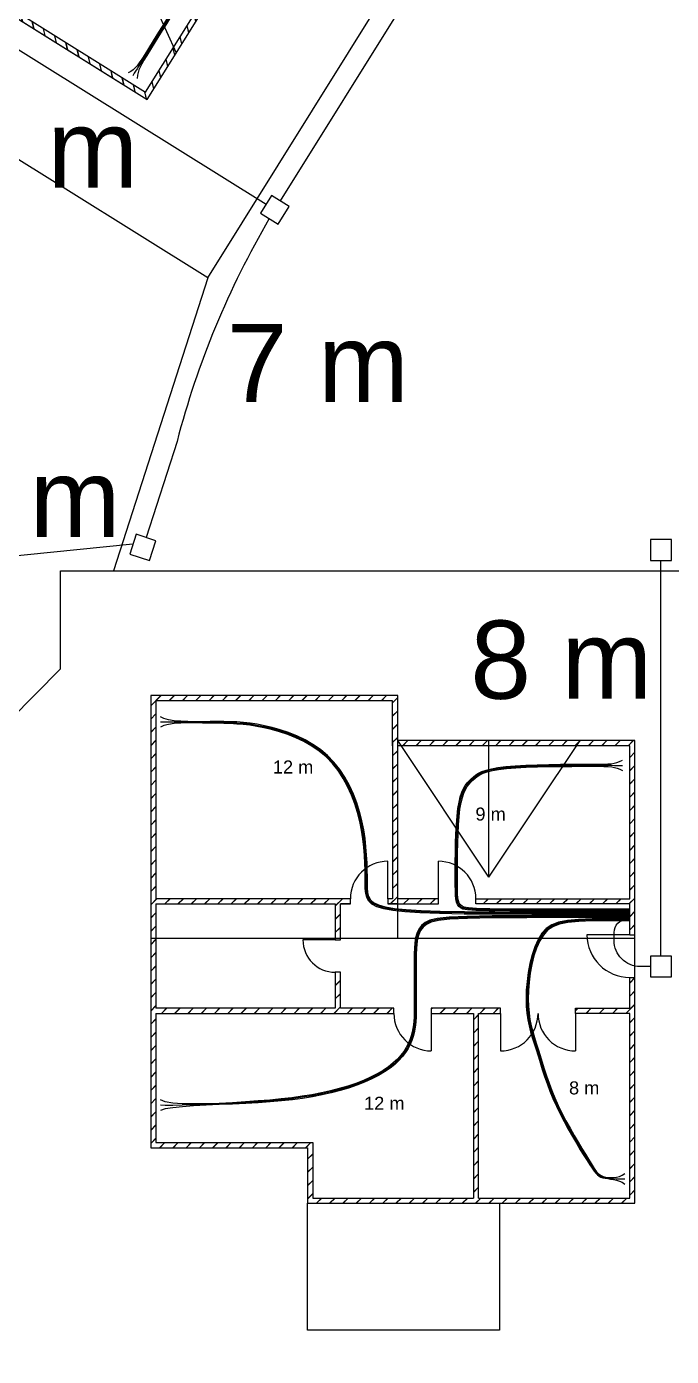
# Model space of a CAD drawing. Header units: millimetres. Extents: x 215 to 341, y 118 to 226.
# Drawn here: x 244.57 to 256.94, y 143.27 to 168.79 of the extents above; entities that cross this region are included whole.
import ezdxf

# ---------------------------------------------------------------- set-up
doc = ezdxf.new("R2010")
doc.units = ezdxf.units.MM
for name, color, linetype in [('AÑADIDOS', 7, 'Continuous'), ('CANALIZACION INTERIOR', 94, 'Continuous'), ('CANALIZACION SECUNDARIA', 170, 'Continuous'), ('CUBIERTAS', 7, 'Continuous'), ('PARCELAS', 7, 'Continuous'), ('PLANTAS', 7, 'Continuous'), ('TEXTO', 7, 'Continuous')]:
    doc.layers.add(name, color=color, linetype=linetype)
doc.styles.get("Standard").update_dxf_attribs({"font": 'arial.ttf'})

# ---------------------------------------------------------------- blocks, each defined once
blk = doc.blocks.new('TRAZADO INTERIOR1')
at = {"layer": 'PLANTAS'}
h = blk.add_hatch(dxfattribs=at)
h.set_pattern_fill('JIS_LC_20', color=256, scale=0.009)
h.set_pattern_definition([(45, (-3057.65596, -1891.84073), (-0.127279221, 0.127279221), []), (45, (-3057.65236, -1891.84073), (-0.127279221, 0.127279221), [])])
h.paths.add_polyline_path([(4.741, -0.963), (9.192, -0.963), (9.192, -3.9), (6.241, -3.9), (6.241, -4), (9.192, -4), (9.192, -4.59), (9.292, -4.59), (9.292, -0.863), (4.741, -0.863), (4.741, 0), (0, 0), (0, -0.863), (0, -8.68), (3.01, -8.68), (3.01, -9.744), (9.292, -9.744), (9.292, -8.68), (9.292, -5.41), (9.192, -5.41), (9.192, -6), (8.152, -6), (8.152, -6.1), (9.192, -6.1), (9.192, -8.68), (9.192, -9.644), (6.292, -9.644), (6.292, -6.1), (6.712, -6.1), (6.712, -6), (5.385, -6), (5.385, -6.1), (6.192, -6.1), (6.192, -9.644), (3.11, -9.644), (3.11, -8.58), (0.1, -8.58), (0.1, -6.1), (4.665, -6.1), (4.665, -6), (3.641, -6), (3.641, -5.31), (3.541, -5.31), (3.541, -6), (0.1, -6), (0.1, -4), (3.541, -4), (3.541, -4.69), (3.641, -4.69), (3.641, -4), (3.831, -4), (3.831, -3.9), (0.1, -3.9), (0.1, -0.863), (0.1, -0.1), (4.641, -0.1), (4.641, -0.963), (4.641, -3.9), (4.551, -3.9), (4.551, -4), (4.741, -4), (5.521, -4), (5.521, -3.9), (4.741, -3.9)])
for p, q in [((9.192, -4.59), (9.292, -4.59)), ((9.192, -5.41), (9.292, -5.41)), ((9.292, -7.28), (9.292, -7.28))]:
    blk.add_line(p, q)
for points in [[(9.292, -4.59), (9.292, -0.863), (4.741, -0.863), (4.741, 0), (0, 0), (0, -0.863), (0, -8.68), (3.01, -8.68), (3.01, -9.744), (9.292, -9.744), (9.292, -8.68), (9.292, -5.41)], [(4.641, -0.963), (4.641, -0.1), (0.1, -0.1), (0.1, -0.863), (0.1, -3.9)], [(4.641, -0.863), (4.641, -3.9), (4.551, -3.9), (4.551, -4), (5.521, -4), (5.521, -3.9), (4.741, -3.9), (4.741, -0.963)], [(9.192, -3.9), (9.192, -0.963), (4.741, -0.963)], [(0.1, -4), (3.541, -4), (3.541, -4.69), (3.641, -4.69), (3.641, -4), (3.831, -4), (3.831, -3.9), (0.1, -3.9)], [(0.1, -4), (0.1, -6)], [(3.759, -4), (3.831, -4), (3.641, -4)], [(4.61, -4), (4.741, -4), (4.551, -4)], [(9.192, -4), (6.241, -4), (6.241, -3.9), (9.192, -3.9)], [(9.192, -4.59), (9.192, -4)], [(0.1, -6.1), (4.665, -6.1), (4.665, -6), (3.641, -6), (3.641, -5.31), (3.541, -5.31), (3.541, -6), (0.1, -6)], [(9.192, -6), (9.192, -5.41)], [(0.1, -6.1), (0.1, -8.58), (3.11, -8.58), (3.11, -9.644), (6.192, -9.644)], [(6.292, -9.644), (6.292, -6.1), (6.712, -6.1), (6.712, -6), (5.385, -6), (5.385, -6.1), (6.192, -6.1), (6.192, -9.644)], [(6.292, -9.644), (9.192, -9.644), (9.192, -8.68), (9.192, -6.1)], [(9.192, -6.1), (8.152, -6.1), (8.152, -6), (9.192, -6)]]:
    blk.add_lwpolyline(points)
for p, q in [((4.551, -3.9), (4.551, -3.18)), ((5.521, -3.9), (5.521, -3.18)), ((9.192, -4.59), (8.372, -4.59)), ((3.541, -4.69), (2.921, -4.69)), ((5.385, -6.1), (5.385, -6.82)), ((6.712, -6.1), (6.712, -6.82)), ((8.152, -6.1), (8.152, -6.82))]:
    blk.add_line(p, q, dxfattribs=at)
for centre, radius, start, end in [((4.551, -3.9), 0.72, 90, 180), ((5.521, -3.9), 0.72, 0, 90), ((9.192, -4.59), 0.82, 180, 270), ((3.541, -4.69), 0.62, 180, 270), ((5.385, -6.1), 0.72, 180, 270), ((6.712, -6.1), 0.72, 270, 0), ((8.152, -6.1), 0.72, 180, 270)]:
    blk.add_arc(centre, radius, start, end, dxfattribs=at)
blk = doc.blocks.new('TRAZADO INTERIOR')
for p, q in [((4.741, 0), (0, 0)), ((0, 0), (0, -0.863)), ((4.741, -0.863), (4.741, 0)), ((0, -0.863), (0, -8.68)), ((4.741, -4.655), (4.741, -0.863)), ((9.292, -0.863), (4.741, -0.863)), ((6.491, -3.487), (4.741, -0.863)), ((6.491, -3.487), (6.491, -0.863)), ((6.491, -3.487), (8.242, -0.863)), ((9.292, -8.68), (9.292, -0.863)), ((0, -4.655), (9.292, -4.655)), ((0, -8.68), (3.01, -8.68))]:
    blk.add_line(p, q)
blk.add_lwpolyline([(3.01, -8.68), (3.01, -9.744), (9.292, -9.744), (9.292, -8.68)])
blk = doc.blocks.new('CANALIZACION INTERIOR')
at = {"layer": 'CANALIZACION INTERIOR'}
for points in [[(9.192, -4.162), (8.172, -4.161), (7.315, -4.16), (6.604, -4.158), (6.024, -4.153), (5.557, -4.144), (5.188, -4.132), (4.9, -4.115), (4.678, -4.092), (4.506, -4.062), (4.377, -4.025), (4.284, -3.979), (4.222, -3.924), (4.184, -3.859), (4.165, -3.782), (4.158, -3.694), (4.157, -3.592), (4.157, -3.477), (4.155, -3.349), (4.151, -3.21), (4.144, -3.062), (4.131, -2.906), (4.113, -2.743), (4.087, -2.576), (4.052, -2.405), (4.008, -2.233), (3.954, -2.061), (3.889, -1.891), (3.813, -1.726), (3.726, -1.567), (3.627, -1.416), (3.517, -1.276), (3.394, -1.149), (3.258, -1.035), (3.113, -0.936), (2.961, -0.849), (2.803, -0.774), (2.644, -0.711), (2.486, -0.658), (2.331, -0.614), (2.183, -0.579), (2.042, -0.552), (1.909, -0.532), (1.78, -0.517), (1.654, -0.507), (1.529, -0.502), (1.402, -0.499), (1.273, -0.499), (1.138, -0.5), (0.997, -0.501), (0.853, -0.501), (0.711, -0.499), (0.575, -0.493), (0.45, -0.483), (0.341, -0.466), (0.251, -0.441), (0.187, -0.408)], [(9.192, -4.182), (8.171, -4.181), (7.313, -4.18), (6.601, -4.178), (6.018, -4.172), (5.549, -4.164), (5.177, -4.151), (4.887, -4.132), (4.663, -4.108), (4.489, -4.077), (4.359, -4.038), (4.265, -3.991), (4.203, -3.934), (4.165, -3.867), (4.145, -3.789), (4.138, -3.699), (4.137, -3.596), (4.137, -3.48), (4.135, -3.352), (4.131, -3.213), (4.124, -3.065), (4.111, -2.909), (4.093, -2.747), (4.067, -2.581), (4.033, -2.411), (3.989, -2.24), (3.935, -2.069), (3.871, -1.9), (3.796, -1.736), (3.71, -1.578), (3.612, -1.429), (3.502, -1.29), (3.38, -1.163), (3.246, -1.051), (3.102, -0.952), (2.95, -0.866), (2.794, -0.792), (2.636, -0.729), (2.479, -0.677), (2.326, -0.633), (2.178, -0.599), (2.038, -0.572), (1.906, -0.551), (1.777, -0.537), (1.652, -0.527), (1.527, -0.521), (1.401, -0.517), (1.272, -0.516), (1.137, -0.515), (0.996, -0.514), (0.852, -0.513), (0.71, -0.513), (0.575, -0.512), (0.45, -0.511), (0.341, -0.51), (0.251, -0.509), (0.187, -0.508)], [(9.192, -4.202), (8.171, -4.201), (7.311, -4.2), (6.597, -4.198), (6.012, -4.192), (5.541, -4.183), (5.167, -4.169), (4.875, -4.15), (4.648, -4.125), (4.473, -4.092), (4.341, -4.052), (4.246, -4.003), (4.183, -3.944), (4.145, -3.875), (4.125, -3.796), (4.118, -3.704), (4.117, -3.6), (4.117, -3.483), (4.115, -3.354), (4.111, -3.215), (4.104, -3.067), (4.092, -2.912), (4.073, -2.751), (4.048, -2.585), (4.014, -2.416), (3.97, -2.246), (3.917, -2.076), (3.853, -1.909), (3.779, -1.746), (3.693, -1.589), (3.596, -1.441), (3.487, -1.303), (3.366, -1.178), (3.233, -1.067), (3.09, -0.969), (2.94, -0.883), (2.785, -0.81), (2.629, -0.748), (2.473, -0.695), (2.32, -0.652), (2.173, -0.618), (2.035, -0.591), (1.902, -0.571), (1.775, -0.556), (1.65, -0.546), (1.526, -0.539), (1.4, -0.535), (1.271, -0.532), (1.137, -0.53), (0.996, -0.527), (0.852, -0.526), (0.71, -0.526), (0.575, -0.53), (0.45, -0.539), (0.341, -0.554), (0.251, -0.577), (0.187, -0.609)], [(9.192, -4.142), (8.209, -4.141), (7.453, -4.141), (6.893, -4.138), (6.498, -4.133), (6.237, -4.125), (6.078, -4.113), (5.991, -4.097), (5.944, -4.075), (5.911, -4.046), (5.886, -4.01), (5.869, -3.963), (5.857, -3.904), (5.85, -3.83), (5.846, -3.741), (5.845, -3.633), (5.845, -3.505), (5.845, -3.357), (5.845, -3.191), (5.847, -3.015), (5.851, -2.834), (5.857, -2.653), (5.866, -2.478), (5.878, -2.315), (5.895, -2.17), (5.916, -2.046), (5.941, -1.942), (5.97, -1.856), (6.002, -1.785), (6.036, -1.726), (6.073, -1.677), (6.112, -1.634), (6.151, -1.595), (6.192, -1.558), (6.237, -1.522), (6.291, -1.489), (6.356, -1.457), (6.438, -1.429), (6.539, -1.403), (6.663, -1.38), (6.815, -1.362), (6.996, -1.347), (7.2, -1.336), (7.418, -1.328), (7.643, -1.323), (7.866, -1.319), (8.079, -1.318), (8.274, -1.317), (8.442, -1.317), (8.578, -1.317), (8.686, -1.316), (8.771, -1.313), (8.838, -1.308), (8.894, -1.299), (8.945, -1.285), (8.997, -1.266), (9.054, -1.24)], [(9.192, -4.122), (8.209, -4.121), (7.455, -4.121), (6.897, -4.118), (6.504, -4.114), (6.245, -4.106), (6.089, -4.095), (6.004, -4.079), (5.959, -4.058), (5.928, -4.031), (5.904, -3.996), (5.888, -3.951), (5.876, -3.894), (5.87, -3.822), (5.866, -3.734), (5.865, -3.628), (5.865, -3.502), (5.865, -3.354), (5.865, -3.19), (5.867, -3.014), (5.871, -2.834), (5.877, -2.653), (5.886, -2.479), (5.898, -2.317), (5.914, -2.172), (5.935, -2.049), (5.96, -1.947), (5.989, -1.862), (6.021, -1.793), (6.055, -1.735), (6.091, -1.688), (6.129, -1.646), (6.168, -1.609), (6.207, -1.573), (6.251, -1.538), (6.304, -1.505), (6.368, -1.475), (6.448, -1.447), (6.547, -1.421), (6.671, -1.4), (6.821, -1.381), (7.001, -1.367), (7.204, -1.356), (7.422, -1.349), (7.646, -1.344), (7.869, -1.34), (8.082, -1.339), (8.277, -1.338), (8.446, -1.338), (8.582, -1.338), (8.69, -1.338), (8.775, -1.338), (8.843, -1.338), (8.899, -1.339), (8.949, -1.339), (8.999, -1.34), (9.054, -1.34)], [(9.192, -4.102), (8.21, -4.101), (7.457, -4.101), (6.9, -4.098), (6.51, -4.094), (6.253, -4.087), (6.099, -4.076), (6.016, -4.061), (5.974, -4.042), (5.944, -4.016), (5.922, -3.982), (5.906, -3.939), (5.896, -3.884), (5.889, -3.814), (5.886, -3.728), (5.885, -3.624), (5.885, -3.499), (5.885, -3.353), (5.885, -3.19), (5.887, -3.015), (5.891, -2.835), (5.897, -2.656), (5.905, -2.482), (5.918, -2.321), (5.934, -2.177), (5.955, -2.055), (5.98, -1.954), (6.008, -1.871), (6.04, -1.803), (6.073, -1.746), (6.109, -1.7), (6.146, -1.659), (6.184, -1.623), (6.223, -1.588), (6.265, -1.554), (6.316, -1.522), (6.379, -1.492), (6.457, -1.465), (6.556, -1.44), (6.677, -1.419), (6.827, -1.401), (7.006, -1.387), (7.207, -1.376), (7.424, -1.369), (7.648, -1.364), (7.871, -1.36), (8.083, -1.359), (8.278, -1.358), (8.447, -1.358), (8.584, -1.358), (8.693, -1.359), (8.778, -1.363), (8.846, -1.368), (8.902, -1.378), (8.952, -1.393), (9.001, -1.414), (9.054, -1.441)], [(9.192, -4.222), (8.083, -4.222), (7.213, -4.224), (6.551, -4.229), (6.066, -4.239), (5.726, -4.255), (5.5, -4.279), (5.356, -4.313), (5.264, -4.358), (5.195, -4.415), (5.143, -4.484), (5.107, -4.563), (5.082, -4.651), (5.067, -4.746), (5.059, -4.847), (5.056, -4.953), (5.056, -5.063), (5.056, -5.175), (5.056, -5.288), (5.056, -5.401), (5.056, -5.513), (5.056, -5.623), (5.056, -5.729), (5.056, -5.83), (5.056, -5.925), (5.056, -6.013), (5.055, -6.096), (5.053, -6.174), (5.048, -6.248), (5.042, -6.32), (5.031, -6.39), (5.017, -6.46), (4.998, -6.531), (4.973, -6.604), (4.942, -6.678), (4.903, -6.752), (4.856, -6.828), (4.8, -6.903), (4.733, -6.978), (4.655, -7.051), (4.565, -7.123), (4.462, -7.193), (4.346, -7.26), (4.219, -7.324), (4.082, -7.385), (3.936, -7.442), (3.781, -7.495), (3.619, -7.544), (3.45, -7.588), (3.276, -7.627), (3.095, -7.661), (2.907, -7.691), (2.71, -7.718), (2.504, -7.741), (2.288, -7.762), (2.06, -7.78), (1.82, -7.797), (1.568, -7.813), (1.311, -7.826), (1.059, -7.835), (0.821, -7.838), (0.606, -7.834), (0.422, -7.821), (0.28, -7.796), (0.187, -7.76)], [(9.192, -4.242), (8.083, -4.242), (7.215, -4.244), (6.555, -4.249), (6.072, -4.258), (5.734, -4.274), (5.511, -4.298), (5.369, -4.331), (5.279, -4.375), (5.212, -4.43), (5.161, -4.498), (5.125, -4.575), (5.101, -4.661), (5.086, -4.754), (5.079, -4.853), (5.076, -4.958), (5.076, -5.067), (5.076, -5.178), (5.076, -5.29), (5.076, -5.402), (5.076, -5.514), (5.076, -5.623), (5.076, -5.729), (5.076, -5.83), (5.076, -5.926), (5.076, -6.015), (5.075, -6.098), (5.073, -6.176), (5.068, -6.251), (5.061, -6.323), (5.051, -6.394), (5.036, -6.465), (5.017, -6.537), (4.991, -6.611), (4.96, -6.686), (4.921, -6.762), (4.873, -6.838), (4.816, -6.915), (4.749, -6.99), (4.67, -7.065), (4.579, -7.138), (4.474, -7.208), (4.358, -7.276), (4.23, -7.341), (4.092, -7.402), (3.945, -7.46), (3.789, -7.514), (3.626, -7.563), (3.456, -7.607), (3.281, -7.646), (3.1, -7.68), (2.911, -7.71), (2.714, -7.737), (2.508, -7.759), (2.291, -7.779), (2.063, -7.797), (1.822, -7.812), (1.569, -7.826), (1.313, -7.838), (1.06, -7.849), (0.822, -7.857), (0.606, -7.862), (0.423, -7.865), (0.28, -7.864), (0.187, -7.861)], [(9.192, -4.262), (8.083, -4.262), (7.216, -4.264), (6.558, -4.268), (6.078, -4.278), (5.743, -4.293), (5.521, -4.316), (5.382, -4.348), (5.294, -4.391), (5.228, -4.446), (5.179, -4.511), (5.144, -4.587), (5.12, -4.671), (5.106, -4.762), (5.099, -4.86), (5.096, -4.963), (5.096, -5.07), (5.096, -5.18), (5.096, -5.291), (5.096, -5.403), (5.096, -5.514), (5.096, -5.623), (5.096, -5.729), (5.096, -5.831), (5.096, -5.927), (5.096, -6.016), (5.095, -6.099), (5.093, -6.178), (5.088, -6.254), (5.081, -6.327), (5.07, -6.399), (5.055, -6.47), (5.036, -6.543), (5.01, -6.618), (4.978, -6.694), (4.938, -6.771), (4.89, -6.849), (4.832, -6.926), (4.764, -7.003), (4.684, -7.079), (4.592, -7.152), (4.487, -7.224), (4.37, -7.292), (4.241, -7.358), (4.102, -7.42), (3.953, -7.478), (3.796, -7.532), (3.633, -7.582), (3.462, -7.626), (3.287, -7.665), (3.105, -7.7), (2.915, -7.73), (2.718, -7.756), (2.511, -7.778), (2.294, -7.797), (2.065, -7.813), (1.824, -7.827), (1.572, -7.839), (1.315, -7.85), (1.062, -7.862), (0.823, -7.875), (0.608, -7.89), (0.423, -7.909), (0.28, -7.932), (0.187, -7.961)], [(9.192, -4.282), (8.797, -4.282), (8.472, -4.286), (8.207, -4.296), (7.995, -4.317), (7.827, -4.35), (7.695, -4.4), (7.59, -4.47), (7.505, -4.562), (7.432, -4.68), (7.37, -4.819), (7.318, -4.974), (7.276, -5.14), (7.244, -5.312), (7.221, -5.485), (7.208, -5.654), (7.204, -5.813), (7.208, -5.96), (7.22, -6.095), (7.238, -6.22), (7.262, -6.339), (7.291, -6.453), (7.323, -6.565), (7.359, -6.678), (7.395, -6.795), (7.433, -6.916), (7.473, -7.043), (7.514, -7.174), (7.559, -7.309), (7.607, -7.448), (7.661, -7.59), (7.719, -7.735), (7.784, -7.882), (7.856, -8.03), (7.932, -8.177), (8.011, -8.321), (8.091, -8.46), (8.17, -8.592), (8.244, -8.715), (8.313, -8.826), (8.374, -8.922), (8.426, -9.004), (8.469, -9.071), (8.507, -9.125), (8.541, -9.167), (8.572, -9.2), (8.604, -9.225), (8.639, -9.242), (8.677, -9.255), (8.722, -9.264), (8.771, -9.271), (8.824, -9.279), (8.88, -9.287), (8.936, -9.299), (8.993, -9.317), (9.048, -9.341), (9.101, -9.374)], [(9.192, -4.302), (8.798, -4.302), (8.474, -4.306), (8.211, -4.316), (8.001, -4.336), (7.835, -4.369), (7.705, -4.419), (7.603, -4.487), (7.52, -4.579), (7.449, -4.695), (7.388, -4.832), (7.337, -4.986), (7.295, -5.15), (7.264, -5.32), (7.241, -5.491), (7.228, -5.658), (7.224, -5.816), (7.228, -5.961), (7.24, -6.095), (7.258, -6.22), (7.282, -6.337), (7.311, -6.451), (7.343, -6.563), (7.378, -6.676), (7.415, -6.792), (7.453, -6.913), (7.492, -7.039), (7.534, -7.17), (7.578, -7.304), (7.627, -7.443), (7.68, -7.584), (7.738, -7.728), (7.803, -7.875), (7.874, -8.022), (7.95, -8.168), (8.029, -8.312), (8.108, -8.451), (8.186, -8.582), (8.26, -8.704), (8.327, -8.814), (8.387, -8.91), (8.438, -8.99), (8.48, -9.057), (8.516, -9.11), (8.548, -9.152), (8.579, -9.185), (8.609, -9.209), (8.642, -9.228), (8.68, -9.241), (8.723, -9.252), (8.772, -9.26), (8.825, -9.265), (8.88, -9.269), (8.937, -9.272), (8.993, -9.273), (9.048, -9.273), (9.101, -9.273)], [(9.192, -4.322), (8.798, -4.322), (8.475, -4.326), (8.214, -4.336), (8.006, -4.356), (7.843, -4.388), (7.716, -4.437), (7.616, -4.505), (7.535, -4.596), (7.465, -4.71), (7.405, -4.846), (7.355, -4.997), (7.315, -5.16), (7.283, -5.328), (7.261, -5.497), (7.248, -5.662), (7.244, -5.819), (7.248, -5.963), (7.26, -6.095), (7.278, -6.219), (7.302, -6.336), (7.331, -6.449), (7.363, -6.561), (7.398, -6.673), (7.435, -6.789), (7.473, -6.909), (7.512, -7.035), (7.553, -7.165), (7.597, -7.3), (7.646, -7.437), (7.699, -7.578), (7.757, -7.722), (7.821, -7.867), (7.892, -8.014), (7.968, -8.16), (8.046, -8.303), (8.125, -8.441), (8.202, -8.571), (8.275, -8.692), (8.342, -8.802), (8.401, -8.897), (8.45, -8.977), (8.49, -9.042), (8.525, -9.095), (8.556, -9.137), (8.585, -9.169), (8.614, -9.194), (8.646, -9.213), (8.682, -9.228), (8.725, -9.24), (8.773, -9.248), (8.825, -9.252), (8.88, -9.251), (8.937, -9.244), (8.993, -9.229), (9.048, -9.205), (9.101, -9.173)]]:
    blk.add_lwpolyline(points, dxfattribs=at)
at = {"layer": 'PLANTAS'}
blk.add_blockref('TRAZADO INTERIOR1', (0, 0), dxfattribs=at)
at = {"layer": 'TEXTO'}
for s, p in [('12 m', (2.344, -1.496)), ('9 m', (6.231, -2.399)), ('8 m', (8.027, -7.654)), ('12 m', (4.094, -7.949))]:
    blk.add_text(s, height=0.25, dxfattribs=at).set_placement(p)

msp = doc.modelspace()

# ---------------------------------------------------------------- linework, layer by layer
at = {"layer": 'AÑADIDOS'}
msp.add_lwpolyline([(249.961, 146.208), (253.641, 146.208), (253.641, 143.774), (249.961, 143.774)], close=True, dxfattribs=at)
at = {"layer": 'CANALIZACION SECUNDARIA'}
for p, q in [((249.439, 165.444), (256.913, 177.414)), ((243.11, 169.16), (249.164, 165.38)), ((246.61, 158.856), (242.414, 158.435)), ((256.743, 150.952), (256.743, 158.546))]:
    msp.add_line(p, q, dxfattribs=at)
for points in [[(249.058, 165.211), (249.397, 164.999), (249.609, 165.338), (249.269, 165.55)], [(246.549, 158.666), (246.93, 158.543), (247.052, 158.924), (246.672, 159.047)], [(256.943, 158.546), (256.943, 158.946), (256.543, 158.946), (256.543, 158.546)], [(256.943, 150.552), (256.943, 150.952), (256.543, 150.952), (256.543, 150.552)]]:
    msp.add_lwpolyline(points, close=True, dxfattribs=at)
for points in [[(249.227, 165.105, 0.068989), (247.456, 160.829), (246.862, 158.985)], [(256.543, 150.752), (256.343, 150.752, -0.414214), (255.843, 151.252), (255.843, 151.407, -0.414214), (256.093, 151.657), (256.143, 151.657)]]:
    msp.add_lwpolyline(points, format="xyb", dxfattribs=at)
at = {"layer": 'CUBIERTAS'}
msp.add_lwpolyline([(246.078, 173.261), (249.294, 171.253), (250.026, 170.795), (252.537, 174.817), (251.805, 175.274), (245.175, 179.414), (243.581, 176.862), (242.678, 177.425), (239.351, 172.097), (240.254, 171.533), (246.884, 167.393), (249.294, 171.253), (246.141, 171.158), (247.44, 168.284)], dxfattribs=at)
at = {"layer": 'PARCELAS'}
for q in [(280.572, 216.059), (234.427, 172.474), (246.236, 158.346)]:
    msp.add_line((248.047, 163.969), q, dxfattribs=at)
msp.add_lwpolyline([(231.462, 138.177), (236.109, 140.27), (240.89, 140.27), (240.89, 152.08), (245.219, 156.462), (245.219, 158.346), (303.565, 158.346), (303.565, 130.693)], dxfattribs=at)

# ---------------------------------------------------------------- block references
at = {"layer": 'CANALIZACION INTERIOR', "rotation": 238.0185760755399}
msp.add_blockref('CANALIZACION INTERIOR', (252.537, 174.817), dxfattribs=at)
at = {"layer": 'CANALIZACION INTERIOR'}
msp.add_blockref('CANALIZACION INTERIOR', (246.951, 155.952), dxfattribs=at)
at = {"layer": 'CUBIERTAS'}
msp.add_blockref('TRAZADO INTERIOR', (246.951, 155.952), dxfattribs=at)
at = {"layer": 'PLANTAS', "rotation": 238.0185810284435}
msp.add_blockref('TRAZADO INTERIOR1', (252.537, 174.817), dxfattribs=at)
at = {"layer": 'PLANTAS'}
msp.add_blockref('TRAZADO INTERIOR1', (246.951, 155.952), dxfattribs=at)

# ---------------------------------------------------------------- texts
at = {"layer": 'CANALIZACION SECUNDARIA'}
for s, p in [('7 m', (243.22, 165.698)), ('7 m', (248.413, 161.586)), ('5 m', (242.879, 158.995)), ('8 m', (253.084, 155.891))]:
    msp.add_text(s, height=1.5, dxfattribs=at).set_placement(p)

doc.saveas('drawing.dxf')
